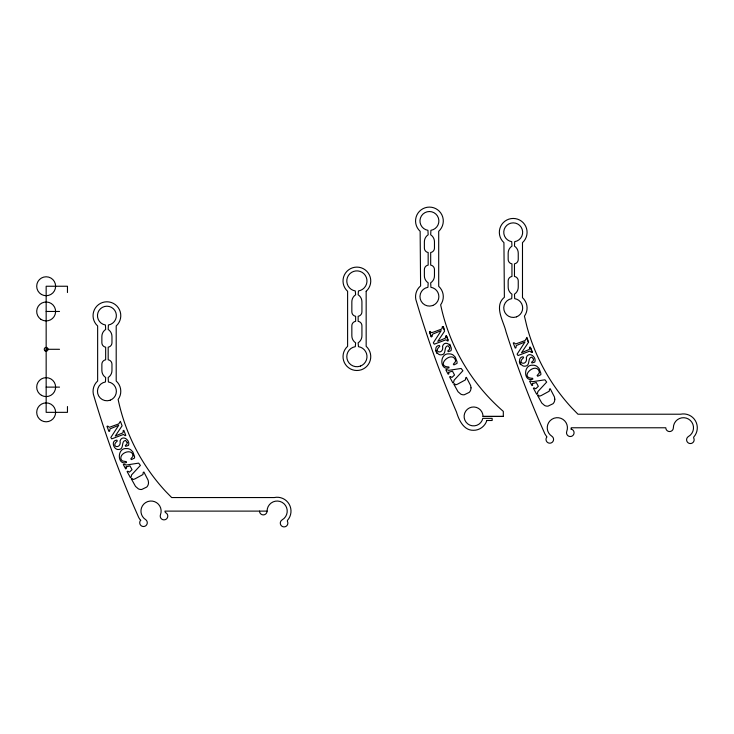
<?xml version="1.0" encoding="UTF-8"?>
<svg xmlns="http://www.w3.org/2000/svg" width="734" height="734" viewBox="0 0 734 734"><rect width="100%" height="100%" fill="white"/><g stroke="black" fill="none" stroke-linecap="round" stroke-linejoin="round"><path stroke-width="1.1" d="M571.135 429.225L571.217 427.775L665.793 427.775A3.78 3.78 0 0 0 669.582 431.555A3.78 3.78 0 0 0 673.362 427.775A10.074 10.074 0 0 1 688.474 419.05A10.074 10.074 0 0 1 688.474 436.501A3.78 3.78 0 0 0 687.097 441.666A3.78 3.78 0 0 0 692.263 443.052A3.78 3.78 0 0 0 693.648 437.886L693.74 437.051A13.863 13.863 0 0 0 680.556 414.215L577.97 414.215L572.034 408.15A193.849 193.849 0 0 1 526.865 326.336L524.434 316.134A13.873 13.873 0 0 0 522.489 297.674L522.489 242.633A13.873 13.873 0 0 0 523.186 222.686A13.873 13.873 0 0 0 503.23 222.686A13.873 13.873 0 0 0 503.928 242.633L504.377 297.279C493.514 306.216 503.79 321.648 506.001 331.695A978.706 978.706 0 0 0 540.297 423.445L544.986 434.069L546.949 436.959L546.61 437.345A3.78 3.78 0 0 0 547.729 442.584A3.78 3.78 0 0 0 552.959 441.473A3.78 3.78 0 0 0 551.849 436.235A10.083 10.083 0 0 1 553.73 418.352L554.225 418.178A10.083 10.083 0 0 1 566.758 431.39A3.78 3.78 0 0 0 568.942 436.28A3.78 3.78 0 0 0 573.823 434.106A3.78 3.78 0 0 0 571.648 429.216L571.153 429.096M486.816 420.499C485.165 426.206 479.495 430.39 473.558 430.298C463.714 430.638 458.851 419.949 456.511 412.104A978.706 978.706 0 0 1 418.976 309.95L416.499 301.665C414.297 296.252 416.04 289.591 420.6 285.939L420.142 231.283A13.873 13.873 0 0 1 419.444 211.337A13.873 13.873 0 0 1 439.4 211.337A13.873 13.873 0 0 1 438.703 231.283L438.703 286.324A13.873 13.873 0 0 1 440.648 304.793A193.849 193.849 0 0 0 503.313 411.389L503.313 416.426L483.018 416.426A9.459 9.459 0 0 0 469.402 407.939A9.459 9.459 0 0 0 467.76 423.894A9.459 9.459 0 0 0 482.816 418.352L492.147 418.352L492.147 420.499L486.752 420.499M140.662 520.287L140.322 520.681A3.78 3.78 0 0 0 141.433 525.911A3.78 3.78 0 0 0 146.672 524.801A3.78 3.78 0 0 0 145.561 519.571A10.083 10.083 0 0 1 147.433 501.689L147.938 501.515A10.083 10.083 0 0 1 160.471 514.727A3.78 3.78 0 0 0 162.645 519.608A3.78 3.78 0 0 0 167.535 517.433A3.78 3.78 0 0 0 165.361 512.543L164.921 511.112L267.075 511.112A10.074 10.074 0 0 1 282.186 502.386A10.074 10.074 0 0 1 282.186 519.837A3.78 3.78 0 0 0 280.801 525.003A3.78 3.78 0 0 0 285.976 526.388A3.78 3.78 0 0 0 287.361 521.223L287.453 520.378A13.863 13.863 0 0 0 274.268 497.551L171.683 497.551L165.746 491.486A193.849 193.849 0 0 1 118.137 399.47A13.873 13.873 0 0 0 116.201 381.01L116.201 325.96A13.873 13.873 0 0 0 116.899 306.023A13.873 13.873 0 0 0 96.943 306.023A13.873 13.873 0 0 0 97.64 325.96L97.64 381.01A13.873 13.873 0 0 0 93.97 396.287L96.475 404.627A978.706 978.706 0 0 0 134.01 506.781L138.102 516.075A13.873 13.873 0 0 0 140.267 519.837L140.745 520.388M431.124 336.888A439.271 439.271 0 0 1 429.482 331.667L430.197 331.392L431.197 332.621L432.904 332.309L441.244 329.217L442.189 328.318L442.189 326.905L443.364 326.557A194.244 194.244 0 0 0 444.263 329.382M46.159 311.464L59.527 311.464M46.159 349.292L59.527 349.292M46.159 387.121L59.527 387.121M483.018 416.426L503.313 416.426M429.482 331.667L431.436 336.75L432.152 336.475L432.491 334.209L441.198 330.649L433.308 342.851L434.289 344.191L445.951 339.778L447.612 341.026L448.3 340.759L446.355 335.677L445.657 335.943L445.345 338.181L437.785 341.347L444.602 331.126L442.886 326.639M67.464 292.545L67.464 286.242L46.159 286.242L46.159 412.343L67.464 412.343L67.464 406.544M436.831 353.439A439.271 439.271 0 0 1 435.712 350.347M450.557 346.008A194.244 194.244 0 0 1 449.786 344.191M447.933 339.613A194.244 194.244 0 0 1 446.529 335.915M532.48 352.32A196.923 196.923 0 0 1 530.489 347.375M528.636 342.383A196.923 196.923 0 0 1 526.92 337.346M520.397 364.688A975.633 975.633 0 0 1 519.305 361.623M267.075 511.112A3.78 3.78 0 0 1 263.295 514.892A3.78 3.78 0 0 1 259.506 511.112M126.074 466.989L126.349 468.531L125.67 468.898L123.321 464.549L124 464.191L126.257 465.035L138.653 463.126L140.396 465.429L131.606 474.88L131.056 477.238L130.386 477.605L127.101 471.54L127.78 471.182L129.441 472.109L132.037 469.677L129.955 465.833L126.074 466.989M448.584 372.312L448.859 373.854L448.18 374.221L445.832 369.872L446.501 369.505L448.758 370.358L461.154 368.45L462.897 370.753L454.107 380.194L453.566 382.561L452.887 382.928L449.612 376.863L450.281 376.496L451.942 377.432L454.539 375.001L452.465 371.156L448.584 372.312M532.37 383.662L532.636 385.203L531.966 385.561L529.618 381.221L530.287 380.854L532.545 381.708L544.94 379.799L546.683 382.093L537.894 391.543L537.352 393.91L536.673 394.277L533.398 388.213L534.068 387.846L535.728 388.781L538.325 386.341L536.251 382.497L532.37 383.662M133.065 455.172L132.9 456.41L130.826 458.888L131.414 459.585L134.561 458.025L134.542 456.511L132.762 451.786L130.643 449.685A6.762 6.762 0 0 0 126.597 448.575C116.807 447.474 117.036 465.787 126.523 462.503L126.367 461.649L122.615 461.007A3.982 3.982 0 0 1 120.844 458.502C120.119 452.74 131.634 448.492 133.065 455.172M455.575 360.495L455.401 361.734L453.337 364.211L453.915 364.908L457.071 363.348L457.043 361.834L455.263 357.109L453.144 355.008A6.762 6.762 0 0 0 449.098 353.898C439.308 352.788 439.538 371.11 449.024 367.826L448.878 366.972C434.418 366.651 452.199 349.659 455.575 360.495M539.362 371.835L539.187 373.074L537.123 375.551L537.701 376.248L540.848 374.689L540.83 373.184L539.05 368.45L536.93 366.349A6.762 6.762 0 0 0 532.884 365.238C523.094 364.137 523.324 382.451 532.811 379.166L532.664 378.322C518.204 377.992 535.985 361 539.362 371.835M127.248 442.611L126.964 444.052L125.294 445.566L125.688 446.355L128.514 445.382C130.56 440.097 122.211 434.308 120.055 440.895C121.771 449.593 109.761 447.263 117.293 441.006L116.844 440.125C110.274 440.483 113.889 450.557 119 449.492C124.431 449.153 120.789 440.914 125.56 440.455L127.248 442.611M449.758 347.934L449.465 349.375L447.795 350.889L448.199 351.678L451.025 350.705C453.062 345.42 444.721 339.631 442.556 346.219C444.272 354.917 432.262 352.586 439.804 346.329L439.345 345.448C432.776 345.797 436.391 355.88 441.51 354.816C446.942 354.476 443.299 346.237 448.061 345.778L449.758 347.934M533.535 359.275L533.251 360.724L531.581 362.238L531.985 363.027L534.811 362.055C536.848 356.77 528.508 350.98 526.342 357.568C528.058 366.257 516.048 363.936 523.59 357.669L523.131 356.788C516.562 357.146 520.177 367.22 525.287 366.165C530.728 365.826 527.085 357.586 531.847 357.119L533.535 359.275M123.358 431.592L122.835 432.867L115.275 436.024L122.101 425.803L120.376 421.316L118.734 423.903L109.375 427.298L107.696 426.069L106.98 426.344L108.926 431.427L109.641 431.152L109.99 428.885L118.697 425.325L110.797 437.528L111.779 438.868L123.45 434.455L125.101 435.702L125.798 435.436L123.844 430.353L123.147 430.619L123.358 431.592M529.645 348.265L529.131 349.531L521.562 352.687L528.388 342.475L526.673 337.989L525.03 340.567L515.672 343.971L513.984 342.732L513.268 343.007L515.213 348.09L515.938 347.815L516.277 345.558L524.984 341.989L517.085 354.192L518.076 355.531L529.737 351.127L531.388 352.375L532.086 352.109L530.141 347.026L529.443 347.292L529.645 348.265M148.516 482.55L148.378 483.917A6.285 6.285 0 0 1 146.727 487.064L141.735 489.468A6.193 6.193 0 0 1 138.304 488.816L135.515 486.403L131.258 478.724L131.927 478.366L133.175 479.513L134.955 478.88L142.937 474.54L143.249 472.393L143.91 472.035L148.13 480.238L148.516 482.55M471.026 387.864L470.889 389.24A6.285 6.285 0 0 1 469.228 392.387L464.237 394.782A6.193 6.193 0 0 1 460.814 394.14L458.016 391.717L453.759 384.047L454.438 383.68L455.676 384.836L457.456 384.203L465.448 379.863L465.76 377.716L466.411 377.359L470.632 385.561L471.026 387.864M554.812 399.213L554.665 400.59A6.285 6.285 0 0 1 553.014 403.728L548.023 406.131A6.193 6.193 0 0 1 544.6 405.48L541.802 403.067L537.545 395.397L538.224 395.03L539.462 396.176L541.242 395.543L549.234 391.204L549.537 389.057L550.197 388.708L554.418 396.901L554.812 399.213M366.165 291.288L366.165 346.329A13.873 13.873 0 0 1 361.853 369.587L361.174 369.826A13.873 13.873 0 0 1 347.604 346.329L347.604 291.288A13.873 13.873 0 0 1 346.907 271.341A13.873 13.873 0 0 1 366.862 271.341A13.873 13.873 0 0 1 366.165 291.288M110.311 400.14L109.843 400.305A9.459 9.459 0 0 1 97.723 393.525A9.459 9.459 0 0 1 105.439 381.974L105.659 377.505A8.358 8.358 0 0 1 101.87 370.505L101.87 364.202A4.468 4.468 0 0 1 105.659 359.788L105.659 347.182A4.468 4.468 0 0 1 101.87 342.769L101.87 336.466A8.358 8.358 0 0 1 105.659 329.465L105.439 324.997A9.459 9.459 0 0 1 98.989 310.51A9.459 9.459 0 0 1 114.853 310.51A9.459 9.459 0 0 1 108.393 324.997L108.182 329.465A8.358 8.358 0 0 1 111.963 336.466L111.963 342.769A4.468 4.468 0 0 1 108.182 347.182L108.182 359.788A4.468 4.468 0 0 1 111.963 364.202L111.963 370.505A8.358 8.358 0 0 1 108.182 377.505L108.393 381.974A9.459 9.459 0 0 1 110.311 400.14M432.812 305.463L432.344 305.628A9.459 9.459 0 0 1 420.224 298.848A9.459 9.459 0 0 1 427.94 287.297L428.161 282.829A8.358 8.358 0 0 1 424.38 275.828L424.38 269.525A4.468 4.468 0 0 1 428.161 265.112L428.161 252.505A4.468 4.468 0 0 1 424.38 248.092L424.38 241.789A8.358 8.358 0 0 1 428.161 234.788L427.94 230.32A9.459 9.459 0 0 1 421.49 215.824A9.459 9.459 0 0 1 437.354 215.824A9.459 9.459 0 0 1 430.904 230.32L430.684 234.788A8.358 8.358 0 0 1 434.464 241.789L434.464 248.092A4.468 4.468 0 0 1 430.684 252.505L430.684 265.112A4.468 4.468 0 0 1 434.464 269.525L434.464 275.828A8.358 8.358 0 0 1 430.684 282.829L430.904 287.297A9.459 9.459 0 0 1 432.812 305.463M360.495 366.055L359.999 366.229A10.083 10.083 0 0 1 347.072 358.99A10.083 10.083 0 0 1 355.302 346.668L355.623 342.824A8.358 8.358 0 0 1 351.843 335.833L351.843 325.74A4.468 4.468 0 0 1 355.623 321.327L355.623 316.281A4.468 4.468 0 0 1 351.843 311.867L351.843 301.784A8.358 8.358 0 0 1 355.623 294.784L355.302 290.939A10.083 10.083 0 0 1 348.421 275.479A10.083 10.083 0 0 1 365.349 275.479A10.083 10.083 0 0 1 358.458 290.939L358.146 294.784A8.358 8.358 0 0 1 361.926 301.784L361.926 311.867A4.468 4.468 0 0 1 358.146 316.281L358.146 321.327A4.468 4.468 0 0 1 361.926 325.74L361.926 335.833A8.358 8.358 0 0 1 358.146 342.824L358.458 346.668A10.083 10.083 0 0 1 360.495 366.055M516.598 316.813L516.13 316.978A9.459 9.459 0 0 1 504.01 310.188A9.459 9.459 0 0 1 511.726 298.637L511.947 294.169A8.358 8.358 0 0 1 508.167 287.178L508.167 280.865A4.468 4.468 0 0 1 511.947 276.461L511.947 263.845A4.468 4.468 0 0 1 508.167 259.432L508.167 253.129A8.358 8.358 0 0 1 511.947 246.138L511.726 241.66A9.459 9.459 0 0 1 505.276 227.173A9.459 9.459 0 0 1 521.14 227.173A9.459 9.459 0 0 1 514.69 241.66L514.47 246.138A8.358 8.358 0 0 1 518.25 253.129L518.25 259.432A4.468 4.468 0 0 1 514.47 263.845L514.47 276.461A4.468 4.468 0 0 1 518.25 280.865L518.25 287.178A8.358 8.358 0 0 1 514.47 294.169L514.69 298.637A9.459 9.459 0 0 1 516.598 316.813M41.003 319.391A9.459 9.459 0 0 0 55.6 311.959A9.459 9.459 0 0 0 41.866 303.032A9.459 9.459 0 0 0 41.003 319.391M45.214 350.935A1.89 1.89 0 0 0 48.049 349.292A1.89 1.89 0 0 0 45.214 347.65A1.89 1.89 0 0 0 45.214 350.935M41.425 420.527A9.459 9.459 0 0 0 55.619 412.343A9.459 9.459 0 0 0 41.425 404.15A9.459 9.459 0 0 0 41.425 420.527M41.425 395.314A9.459 9.459 0 0 0 55.619 387.121A9.459 9.459 0 0 0 41.425 378.928A9.459 9.459 0 0 0 41.425 395.314M41.425 294.435A9.459 9.459 0 0 0 55.619 286.242A9.459 9.459 0 0 0 41.425 278.048A9.459 9.459 0 0 0 41.425 294.435"/></g></svg>
